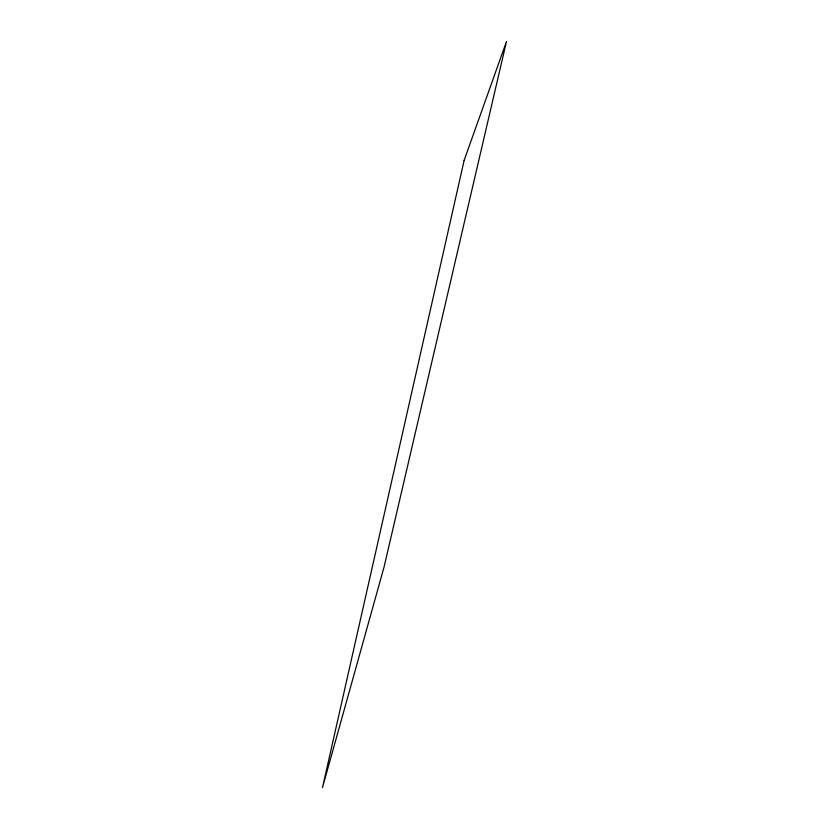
<?xml version="1.0" encoding="UTF-8"?>
<svg xmlns="http://www.w3.org/2000/svg" width="829" height="829" viewBox="0 0 829 829"><rect width="100%" height="100%" fill="white"/><g stroke="black" fill="none" stroke-linecap="round" stroke-linejoin="round"><path stroke-width="1.24" d="M464.136 160.391L322.502 787.55L383.972 567.378L506.498 41.45L464.136 160.391"/></g></svg>
